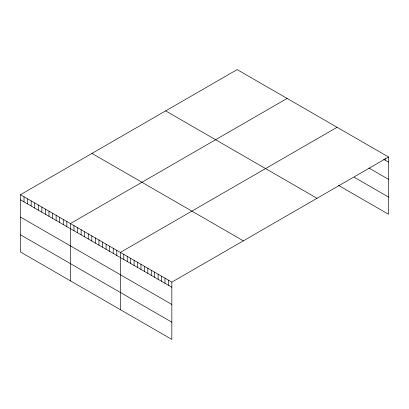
<?xml version="1.0" encoding="UTF-8"?>
<svg xmlns="http://www.w3.org/2000/svg" width="409" height="409" viewBox="0 0 409 409"><rect width="100%" height="100%" fill="white"/><g stroke="black" fill="none" stroke-linecap="round" stroke-linejoin="round"><path stroke-width="0.61" d="M388.55 157.005L171.846 282.118L171.846 339.404L20.45 251.995L20.45 194.71L237.154 69.596L388.55 157.005L388.55 214.29L338.545 185.42M287.113 98.441L70.409 223.554L70.409 280.84M337.077 127.286L120.369 252.399L120.369 309.685M383.647 159.29L388.55 162.122M368.938 168.017L388.55 179.336M354.235 177.261L388.55 197.077M165.64 110.885L317.036 198.293M91.964 153.421L243.36 240.829M20.45 194.71L171.846 282.118M20.45 199.827L171.846 287.236M20.45 217.041L171.846 304.449M20.45 234.781L171.846 322.19M385.12 158.436L385.12 160.139M168.416 280.134L168.416 285.252M164.98 278.156L164.98 283.273M161.55 276.172L161.55 281.29M158.119 274.194L158.119 279.311M154.689 272.21L154.689 277.328M151.258 270.231L151.258 275.349M147.823 268.248L147.823 273.365M144.392 266.269L144.392 271.387M140.962 264.286L140.962 269.403M137.531 262.307L137.531 267.425M134.096 260.323L134.096 265.441M130.665 258.345L130.665 263.462M127.235 256.361L127.235 261.479M123.804 254.378L123.804 259.5M116.8 250.339L116.8 255.456M113.232 248.278L113.232 253.396M109.663 246.218L109.663 251.336M106.095 244.158L106.095 249.275M102.526 242.097L102.526 247.215M98.958 240.037L98.958 245.155M95.389 237.977L95.389 243.094M91.82 235.916L91.82 241.034M88.252 233.856L88.252 238.974M84.683 231.796L84.683 236.913M81.115 229.735L81.115 234.853M77.546 227.675L77.546 232.793M73.978 225.615L73.978 230.732M66.841 221.494L66.841 226.612M63.272 219.434L63.272 224.551M59.704 217.373L59.704 222.491M56.135 215.313L56.135 220.431M52.567 213.253L52.567 218.37M48.998 211.192L48.998 216.31M45.43 209.132L45.43 214.25M41.861 207.072L41.861 212.189M38.293 205.011L38.293 210.129M34.724 202.951L34.724 208.069M31.156 200.891L31.156 206.008M27.587 198.83L27.587 203.948M24.019 196.77L24.019 201.888"/></g></svg>
